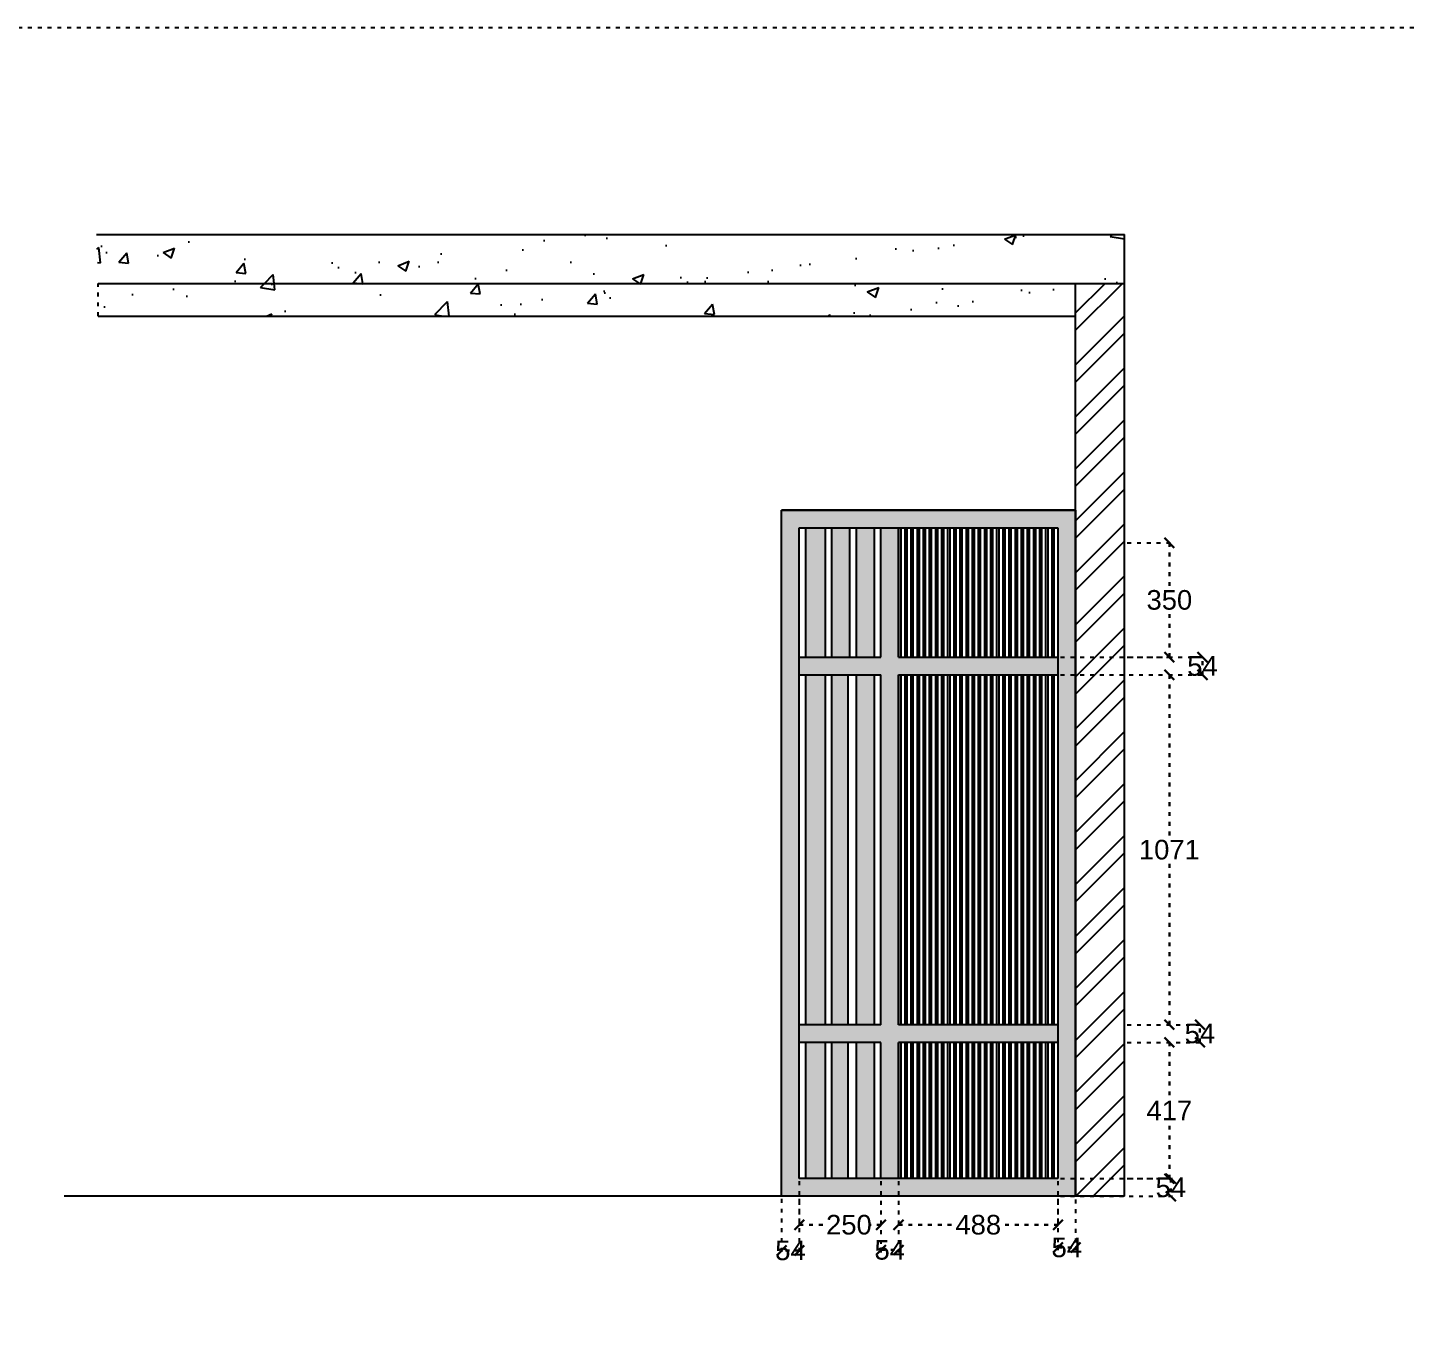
# Model space of a CAD drawing. Header units: millimetres. Extents: x 220712 to 1505573, y -354410 to 241923.
# Drawn here: x 325439 to 329669, y 94053 to 98031 of the extents above; entities that cross this region are included whole.
import ezdxf

# ---------------------------------------------------------------- set-up
doc = ezdxf.new("R2010")
doc.units = ezdxf.units.MM
doc.header["$MEASUREMENT"] = 0
doc.linetypes.add('ACAD_ISO03W100', pattern=[30, 12, -18])
doc.layers.add('Walls', color=253, linetype='Continuous')
doc.styles.get("Standard").update_dxf_attribs({"font": 'arial.ttf'})
doc.dimstyles.get("Standard").update_dxf_attribs({"dimtxt": 60, "dimasz": 30, "dimexe": 7.75, "dimexo": 8.13, "dimgap": 0.63, "dimtad": 0, "dimtih": 1, "dimtoh": 1, "dimdec": 0, "dimzin": 0, "dimtxsty": 'Standard', "dimblk": 'OBLIQUE', "dimcen": 2.25, "dimclrd": 1, "dimclre": 1, "dimclrt": 1, "dimadec": 0, "dimazin": 0, "dimtfac": 1, "dimtdec": 0, "dimtofl": 0, "dimtmove": 0, "dimatfit": 3, "dimfxl": 1, "dimtolj": 1, "dimtzin": 0, "dimlwd": 30, "dimarcsym": 0})
pattern_1 = [(50, (0, 0), (358.6301, -31.37607), [37.5, -412.5]), (355, (0, 0), (-69.37567, 376.09607), [30, -330]), (100.45144, (29.9, -2.6), (289.25442, 344.72), [31.8701, -350.57106]), (46.1842, (0, 100), (533.62067, -82.75964), [56.25, -618.75]), (96.63564, (44.47, 93.1), (467.331, 487.0593), [47.8052, -525.8569]), (351.18416, (0, 100), (467.331, 487.0593), [45, -495]), (21, (50, 75), (298.45353, -201.30945), [37.5, -412.5]), (326, (50, 75), (121.65767, 362.57502), [30, -330]), (71.45144, (74.87, 58.22), (420.1112, 161.26558), [31.8701, -350.57106]), (37.5, (0, 0), (6.07993, 166.446927), [0, -326, 0, -335, 0, -331.25]), (7.5, (0, 0), (131.53477, 197.20586), [0, -191, 0, -318.5, 0, -126.25]), (327.5, (-111.5, 0), (266.91122, -11.277436), [0, -125, 0, -390, 0, -517.5]), (317.5, (-161.5, 0), (291.59308, 50.05249), [0, -162.5, 0, -259, 0, -367.5])]

# ---------------------------------------------------------------- blocks, each defined once
blk = doc.blocks.new('_Oblique')
at = {"color": 0, "linetype": 'ByBlock', "lineweight": -2}
blk.add_line((-0.5, -0.5), (0.5, 0.5), dxfattribs=at)
blk = doc.blocks.new('*D2536')
at = {"layer": 'Defpoints', "color": 0, "linetype": 'ACAD_ISO03W100', "lineweight": -2, "transparency": 16777216}
for p in [(327747, 94454), (327801, 94454), (327747, 94288)]:
    blk.add_point(p, dxfattribs=at)
at = {"layer": 'Walls', "color": 1, "linetype": 'ACAD_ISO03W100', "lineweight": -2, "transparency": 16777216}
for p, q in [((327747, 94445.87), (327747, 94280.25)), ((327801, 94445.87), (327801, 94280.25))]:
    blk.add_line(p, q, dxfattribs=at)
at = {"layer": 'Walls', "color": 1, "linetype": 'ACAD_ISO03W100', "lineweight": 30, "transparency": 16777216}
blk.add_line((327801, 94288), (327747, 94288), dxfattribs=at)
at = {"layer": 'Walls', "color": 1, "linetype": 'ACAD_ISO03W100', "lineweight": 30, "transparency": 16777216, "xscale": 30, "yscale": 30, "zscale": 30, "rotation": 180}
blk.add_blockref('_Oblique', (327747, 94288), dxfattribs=at)
at = {"layer": 'Walls', "color": 1, "linetype": 'ACAD_ISO03W100', "lineweight": 30, "transparency": 16777216, "xscale": 30, "yscale": 30, "zscale": 30}
blk.add_blockref('_Oblique', (327801, 94288), dxfattribs=at)
at = {"layer": 'Walls', "color": 1, "linetype": 'ACAD_ISO03W100', "lineweight": -2, "transparency": 16777216, "insert": (327774, 94288), "char_height": 60, "attachment_point": 5}
blk.add_mtext('\\A1;54', dxfattribs=at)
blk = doc.blocks.new('*D2537')
at = {"layer": 'Defpoints', "color": 0, "linetype": 'ACAD_ISO03W100', "lineweight": -2, "transparency": 16777216}
for p in [(328105, 94508), (328593, 94508), (328593, 94366.5)]:
    blk.add_point(p, dxfattribs=at)
at = {"layer": 'Walls', "color": 1, "linetype": 'ACAD_ISO03W100', "lineweight": -2, "transparency": 16777216}
for p, q in [((328105, 94499.9), (328105, 94358.8)), ((328593, 94499.9), (328593, 94358.8))]:
    blk.add_line(p, q, dxfattribs=at)
at = {"layer": 'Walls', "color": 1, "linetype": 'ACAD_ISO03W100', "lineweight": 30, "transparency": 16777216}
for p, q in [((328105, 94366.5), (328280.8, 94366.5)), ((328593, 94366.5), (328417.2, 94366.5))]:
    blk.add_line(p, q, dxfattribs=at)
at = {"layer": 'Walls', "color": 1, "linetype": 'ACAD_ISO03W100', "lineweight": 30, "transparency": 16777216, "xscale": 30, "yscale": 30, "zscale": 30, "rotation": 180}
blk.add_blockref('_Oblique', (328105, 94366.5), dxfattribs=at)
at = {"layer": 'Walls', "color": 1, "linetype": 'ACAD_ISO03W100', "lineweight": 30, "transparency": 16777216, "xscale": 30, "yscale": 30, "zscale": 30}
blk.add_blockref('_Oblique', (328593, 94366.5), dxfattribs=at)
at = {"layer": 'Walls', "color": 1, "linetype": 'ACAD_ISO03W100', "lineweight": -2, "transparency": 16777216, "insert": (328349, 94366.5), "char_height": 60, "attachment_point": 5}
blk.add_mtext('\\A1;488', dxfattribs=at)
blk = doc.blocks.new('*D2538')
at = {"layer": 'Defpoints', "color": 0, "linetype": 'ACAD_ISO03W100', "lineweight": -2, "transparency": 16777216}
for p in [(328593, 94454), (328647, 94452.31), (328647, 94297)]:
    blk.add_point(p, dxfattribs=at)
at = {"layer": 'Walls', "color": 1, "linetype": 'ACAD_ISO03W100', "lineweight": -2, "transparency": 16777216}
for p, q in [((328593, 94445.87), (328593, 94289.25)), ((328647, 94444.18), (328647, 94289.25))]:
    blk.add_line(p, q, dxfattribs=at)
at = {"layer": 'Walls', "color": 1, "linetype": 'ACAD_ISO03W100', "lineweight": 30, "transparency": 16777216}
blk.add_line((328593, 94297), (328647, 94297), dxfattribs=at)
at = {"layer": 'Walls', "color": 1, "linetype": 'ACAD_ISO03W100', "lineweight": 30, "transparency": 16777216, "xscale": 30, "yscale": 30, "zscale": 30, "rotation": 180}
blk.add_blockref('_Oblique', (328593, 94297), dxfattribs=at)
at = {"layer": 'Walls', "color": 1, "linetype": 'ACAD_ISO03W100', "lineweight": 30, "transparency": 16777216, "xscale": 30, "yscale": 30, "zscale": 30}
blk.add_blockref('_Oblique', (328647, 94297), dxfattribs=at)
at = {"layer": 'Walls', "color": 1, "linetype": 'ACAD_ISO03W100', "lineweight": -2, "transparency": 16777216, "insert": (328620, 94297), "char_height": 60, "attachment_point": 5}
blk.add_mtext('\\A1;54', dxfattribs=at)
blk = doc.blocks.new('*D2539')
at = {"layer": 'Defpoints', "color": 0, "linetype": 'ACAD_ISO03W100', "lineweight": -2, "transparency": 16777216}
for p in [(328797, 94925), (328934, 94925), (328797, 94508)]:
    blk.add_point(p, dxfattribs=at)
at = {"layer": 'Walls', "color": 1, "linetype": 'ACAD_ISO03W100', "lineweight": -2, "transparency": 16777216}
for p, q in [((328805.1, 94925), (328941.8, 94925)), ((328805.1, 94508), (328941.8, 94508))]:
    blk.add_line(p, q, dxfattribs=at)
at = {"layer": 'Walls', "color": 1, "linetype": 'ACAD_ISO03W100', "lineweight": 30, "transparency": 16777216}
for p, q in [((328934, 94925), (328934, 94747.3)), ((328934, 94508), (328934, 94685.7))]:
    blk.add_line(p, q, dxfattribs=at)
at = {"layer": 'Walls', "color": 1, "linetype": 'ACAD_ISO03W100', "lineweight": 30, "transparency": 16777216, "xscale": 30, "yscale": 30, "zscale": 30}
for p, rotation in [((328934, 94925), 90), ((328934, 94508), 270)]:
    blk.add_blockref('_Oblique', p, dxfattribs=dict(at, rotation=rotation))
at = {"layer": 'Walls', "color": 1, "linetype": 'ACAD_ISO03W100', "lineweight": -2, "transparency": 16777216, "insert": (328934, 94716.5), "char_height": 60, "attachment_point": 5}
blk.add_mtext('\\A1;417', dxfattribs=at)
blk = doc.blocks.new('*D2540')
at = {"layer": 'Defpoints', "color": 0, "linetype": 'ACAD_ISO03W100', "lineweight": -2, "transparency": 16777216}
for p in [(328593, 96050), (328934, 96050), (328797, 94979)]:
    blk.add_point(p, dxfattribs=at)
at = {"layer": 'Walls', "color": 1, "linetype": 'ACAD_ISO03W100', "lineweight": -2, "transparency": 16777216}
for p, q in [((328601.1, 96050), (328941.8, 96050)), ((328805.1, 94979), (328941.8, 94979))]:
    blk.add_line(p, q, dxfattribs=at)
at = {"layer": 'Walls', "color": 1, "linetype": 'ACAD_ISO03W100', "lineweight": 30, "transparency": 16777216}
for p, q in [((328934, 96050), (328934, 95545.8)), ((328934, 94979), (328934, 95483.2))]:
    blk.add_line(p, q, dxfattribs=at)
at = {"layer": 'Walls', "color": 1, "linetype": 'ACAD_ISO03W100', "lineweight": 30, "transparency": 16777216, "xscale": 30, "yscale": 30, "zscale": 30}
for p, rotation in [((328934, 96050), 90), ((328934, 94979), 270)]:
    blk.add_blockref('_Oblique', p, dxfattribs=dict(at, rotation=rotation))
at = {"layer": 'Walls', "color": 1, "linetype": 'ACAD_ISO03W100', "lineweight": -2, "transparency": 16777216, "insert": (328934, 95514.5), "char_height": 60, "attachment_point": 5}
blk.add_mtext('\\A1;1071', dxfattribs=at)
blk = doc.blocks.new('*D2541')
at = {"layer": 'Defpoints', "color": 0, "linetype": 'ACAD_ISO03W100', "lineweight": -2, "transparency": 16777216}
for p in [(328797, 96454), (328934, 96454), (328797, 96104)]:
    blk.add_point(p, dxfattribs=at)
at = {"layer": 'Walls', "color": 1, "linetype": 'ACAD_ISO03W100', "lineweight": -2, "transparency": 16777216}
for p, q in [((328805.1, 96454), (328941.8, 96454)), ((328805.1, 96104), (328941.8, 96104))]:
    blk.add_line(p, q, dxfattribs=at)
at = {"layer": 'Walls', "color": 1, "linetype": 'ACAD_ISO03W100', "lineweight": 30, "transparency": 16777216}
for p, q in [((328934, 96454), (328934, 96310.3)), ((328934, 96104), (328934, 96247.7))]:
    blk.add_line(p, q, dxfattribs=at)
at = {"layer": 'Walls', "color": 1, "linetype": 'ACAD_ISO03W100', "lineweight": 30, "transparency": 16777216, "xscale": 30, "yscale": 30, "zscale": 30}
for p, rotation in [((328934, 96454), 90), ((328934, 96104), 270)]:
    blk.add_blockref('_Oblique', p, dxfattribs=dict(at, rotation=rotation))
at = {"layer": 'Walls', "color": 1, "linetype": 'ACAD_ISO03W100', "lineweight": -2, "transparency": 16777216, "insert": (328934, 96279), "char_height": 60, "attachment_point": 5}
blk.add_mtext('\\A1;350', dxfattribs=at)
blk = doc.blocks.new('*D2542')
at = {"layer": 'Defpoints', "color": 0, "linetype": 'ACAD_ISO03W100', "lineweight": -2, "transparency": 16777216}
for p in [(328797, 94979), (329027.5, 94979), (328797, 94925)]:
    blk.add_point(p, dxfattribs=at)
at = {"layer": 'Walls', "color": 1, "linetype": 'ACAD_ISO03W100', "lineweight": -2, "transparency": 16777216}
for p, q in [((328805.13, 94979), (329035.25, 94979)), ((328805.13, 94925), (329035.25, 94925))]:
    blk.add_line(p, q, dxfattribs=at)
at = {"layer": 'Walls', "color": 1, "linetype": 'ACAD_ISO03W100', "lineweight": 30, "transparency": 16777216}
blk.add_line((329027.5, 94925), (329027.5, 94979), dxfattribs=at)
at = {"layer": 'Walls', "color": 1, "linetype": 'ACAD_ISO03W100', "lineweight": 30, "transparency": 16777216, "xscale": 30, "yscale": 30, "zscale": 30}
for p, rotation in [((329027.5, 94979), 90), ((329027.5, 94925), 270)]:
    blk.add_blockref('_Oblique', p, dxfattribs=dict(at, rotation=rotation))
at = {"layer": 'Walls', "color": 1, "linetype": 'ACAD_ISO03W100', "lineweight": -2, "transparency": 16777216, "insert": (329027.5, 94952), "char_height": 60, "attachment_point": 5}
blk.add_mtext('\\A1;54', dxfattribs=at)
blk = doc.blocks.new('*D2543')
at = {"layer": 'Defpoints', "color": 0, "linetype": 'ACAD_ISO03W100', "lineweight": -2, "transparency": 16777216}
for p in [(328593, 96104), (329035.25, 96104), (328593, 96050)]:
    blk.add_point(p, dxfattribs=at)
at = {"layer": 'Walls', "color": 1, "linetype": 'ACAD_ISO03W100', "lineweight": -2, "transparency": 16777216}
for p, q in [((328601.13, 96104), (329043, 96104)), ((328601.13, 96050), (329043, 96050))]:
    blk.add_line(p, q, dxfattribs=at)
at = {"layer": 'Walls', "color": 1, "linetype": 'ACAD_ISO03W100', "lineweight": 30, "transparency": 16777216}
blk.add_line((329035.25, 96050), (329035.25, 96104), dxfattribs=at)
at = {"layer": 'Walls', "color": 1, "linetype": 'ACAD_ISO03W100', "lineweight": 30, "transparency": 16777216, "xscale": 30, "yscale": 30, "zscale": 30}
for p, rotation in [((329035.25, 96104), 90), ((329035.25, 96050), 270)]:
    blk.add_blockref('_Oblique', p, dxfattribs=dict(at, rotation=rotation))
at = {"layer": 'Walls', "color": 1, "linetype": 'ACAD_ISO03W100', "lineweight": -2, "transparency": 16777216, "insert": (329035.25, 96077), "char_height": 60, "attachment_point": 5}
blk.add_mtext('\\A1;54', dxfattribs=at)
blk = doc.blocks.new('*D2544')
at = {"layer": 'Defpoints', "color": 0, "linetype": 'ACAD_ISO03W100', "lineweight": -2, "transparency": 16777216}
for p in [(327801, 94508), (328051, 94508), (328051, 94366.5)]:
    blk.add_point(p, dxfattribs=at)
at = {"layer": 'Walls', "color": 1, "linetype": 'ACAD_ISO03W100', "lineweight": -2, "transparency": 16777216}
for p, q in [((327801, 94499.9), (327801, 94358.8)), ((328051, 94499.9), (328051, 94358.8))]:
    blk.add_line(p, q, dxfattribs=at)
at = {"layer": 'Walls', "color": 1, "linetype": 'ACAD_ISO03W100', "lineweight": 30, "transparency": 16777216}
for p, q in [((327801, 94366.5), (327885.7, 94366.5)), ((328051, 94366.5), (328020.3, 94366.5))]:
    blk.add_line(p, q, dxfattribs=at)
at = {"layer": 'Walls', "color": 1, "linetype": 'ACAD_ISO03W100', "lineweight": 30, "transparency": 16777216, "xscale": 30, "yscale": 30, "zscale": 30, "rotation": 180}
blk.add_blockref('_Oblique', (327801, 94366.5), dxfattribs=at)
at = {"layer": 'Walls', "color": 1, "linetype": 'ACAD_ISO03W100', "lineweight": 30, "transparency": 16777216, "xscale": 30, "yscale": 30, "zscale": 30}
blk.add_blockref('_Oblique', (328051, 94366.5), dxfattribs=at)
at = {"layer": 'Walls', "color": 1, "linetype": 'ACAD_ISO03W100', "lineweight": -2, "transparency": 16777216, "insert": (327953, 94366.5), "char_height": 60, "attachment_point": 5}
blk.add_mtext('\\A1;250', dxfattribs=at)
blk = doc.blocks.new('*D2545')
at = {"layer": 'Defpoints', "color": 0, "linetype": 'ACAD_ISO03W100', "lineweight": -2, "transparency": 16777216}
for p in [(328593, 94508), (328593, 94454), (328938.5, 94454)]:
    blk.add_point(p, dxfattribs=at)
at = {"layer": 'Walls', "color": 1, "linetype": 'ACAD_ISO03W100', "lineweight": -2, "transparency": 16777216}
for p, q in [((328601.13, 94508), (328946.25, 94508)), ((328601.13, 94454), (328946.25, 94454))]:
    blk.add_line(p, q, dxfattribs=at)
at = {"layer": 'Walls', "color": 1, "linetype": 'ACAD_ISO03W100', "lineweight": 30, "transparency": 16777216}
blk.add_line((328938.5, 94508), (328938.5, 94454), dxfattribs=at)
at = {"layer": 'Walls', "color": 1, "linetype": 'ACAD_ISO03W100', "lineweight": 30, "transparency": 16777216, "xscale": 30, "yscale": 30, "zscale": 30}
for p, rotation in [((328938.5, 94508), 90), ((328938.5, 94454), 270)]:
    blk.add_blockref('_Oblique', p, dxfattribs=dict(at, rotation=rotation))
at = {"layer": 'Walls', "color": 1, "linetype": 'ACAD_ISO03W100', "lineweight": -2, "transparency": 16777216, "insert": (328938.5, 94481), "char_height": 60, "attachment_point": 5}
blk.add_mtext('\\A1;54', dxfattribs=at)
blk = doc.blocks.new('*D2546')
at = {"layer": 'Defpoints', "color": 0, "linetype": 'ACAD_ISO03W100', "lineweight": -2, "transparency": 16777216}
for p in [(328051, 94508), (328105, 94508), (328105, 94289.5)]:
    blk.add_point(p, dxfattribs=at)
at = {"layer": 'Walls', "color": 1, "linetype": 'ACAD_ISO03W100', "lineweight": -2, "transparency": 16777216}
for p, q in [((328051, 94499.87), (328051, 94281.75)), ((328105, 94499.87), (328105, 94281.75))]:
    blk.add_line(p, q, dxfattribs=at)
at = {"layer": 'Walls', "color": 1, "linetype": 'ACAD_ISO03W100', "lineweight": 30, "transparency": 16777216}
blk.add_line((328051, 94289.5), (328105, 94289.5), dxfattribs=at)
at = {"layer": 'Walls', "color": 1, "linetype": 'ACAD_ISO03W100', "lineweight": 30, "transparency": 16777216, "xscale": 30, "yscale": 30, "zscale": 30, "rotation": 180}
blk.add_blockref('_Oblique', (328051, 94289.5), dxfattribs=at)
at = {"layer": 'Walls', "color": 1, "linetype": 'ACAD_ISO03W100', "lineweight": 30, "transparency": 16777216, "xscale": 30, "yscale": 30, "zscale": 30}
blk.add_blockref('_Oblique', (328105, 94289.5), dxfattribs=at)
at = {"layer": 'Walls', "color": 1, "linetype": 'ACAD_ISO03W100', "lineweight": -2, "transparency": 16777216, "insert": (328078, 94289.5), "char_height": 60, "attachment_point": 5}
blk.add_mtext('\\A1;54', dxfattribs=at)

msp = doc.modelspace()

# ---------------------------------------------------------------- hatches: boundary and pattern name
at = {"layer": 'Walls', "linetype": 'ACAD_ISO03W100', "lineweight": -2, "true_color": 0xc7c8ca}
h = msp.add_hatch(dxfattribs=at)
h.set_pattern_fill('AR-CONC', color=9, scale=50)
h.set_pattern_definition(pattern_1)
h.paths.add_polyline_path([(328797, 97398), (325649.5, 97398), (325655, 97248), (328797, 97248)])
h = msp.add_hatch(dxfattribs=at)
h.set_pattern_fill('AR-CONC', color=9, scale=50)
h.set_pattern_definition(pattern_1)
h.paths.add_polyline_path([(328647, 97148), (328647, 97248), (325655, 97248), (325655, 97148)])
h = msp.add_hatch(dxfattribs=at)
h.set_pattern_fill('ANSI32', color=9, scale=300)
h.paths.add_polyline_path([(328647, 94454), (328797, 94454), (328797, 97248), (328647, 97248)])
at = {"layer": 'Walls', "linetype": 'ACAD_ISO03W100', "lineweight": -2, "true_color": 0xcd6928}
h = msp.add_hatch(color=32, dxfattribs=at)
h.dxf.hatch_style = 1
h.paths.add_polyline_path([(328647, 96554), (327747, 96554), (327747, 94454), (328647, 94454)])
h.paths.add_polyline_path([(327801, 96500), (328593, 96500), (328593, 94508), (327801, 94508)], flags=16)
h.paths.add_polyline_path([(328051, 96050), (328051, 94979), (327821, 94979), (327821, 96050)], flags=0)
h = msp.add_hatch(color=32, dxfattribs=at)
h.dxf.hatch_style = 1
h.paths.add_polyline_path([(328593, 94979), (328105, 94979), (328105, 96050), (328593, 96050), (328593, 96104), (328105, 96104), (328105, 96500), (328051, 96500), (328051, 96104), (327801, 96104), (327801, 96050), (328051, 96050), (328051, 94979), (327801, 94979), (327801, 94925), (328051, 94925), (328051, 94508), (328105, 94508), (328105, 94925), (328593, 94925)])
h = msp.add_hatch(color=32, dxfattribs=at)
h.dxf.hatch_style = 1
h.paths.add_polyline_path([(327881, 96500), (327821, 96500), (327821, 96104), (327881, 96104)])
h.paths.add_polyline_path([(327956, 96500), (327901, 96500), (327901, 96104), (327956, 96104)])
h.paths.add_polyline_path([(328031, 96500), (327976, 96500), (327976, 96104), (328031, 96104)])
h.paths.add_polyline_path([(328031, 96050), (327976, 96050), (327976, 94979), (328031, 94979)])
h.paths.add_polyline_path([(327951, 96050), (327901, 96050), (327901, 94979), (327951, 94979)])
h.paths.add_polyline_path([(327881, 96050), (327821, 96050), (327821, 94979), (327881, 94979)])
h.paths.add_polyline_path([(327881, 94925), (327821, 94925), (327821, 94508), (327881, 94508)])
h.paths.add_polyline_path([(327951, 94925), (327901, 94925), (327901, 94508), (327951, 94508)])
h.paths.add_polyline_path([(328031, 94925), (327976, 94925), (327976, 94508), (328031, 94508)])
at = {"layer": 'Walls', "linetype": 'ACAD_ISO03W100', "lineweight": -2, "true_color": 0xadddf7}
h = msp.add_hatch(dxfattribs=at)
h.set_pattern_fill('ANSI32', color=141, scale=50, angle=45)
h.paths.add_polyline_path([(328593, 96500), (328105, 96500), (328105, 96104), (328593, 96104)])
h.paths.add_polyline_path([(328593, 96050), (328105, 96050), (328105, 94979), (328593, 94979)])
h.paths.add_polyline_path([(328593, 94925), (328105, 94925), (328105, 94508), (328593, 94508)])

# ---------------------------------------------------------------- linework, layer by layer
at = {"layer": 'Walls', "color": 18, "lineweight": -2, "true_color": 0x000000}
for p, q in [((325649.5, 97398), (328797, 97398)), ((328797, 94454), (328797, 97398)), ((325655, 97248), (328797, 97248)), ((328647, 94454), (328647, 97248)), ((325655, 97148), (328647, 97148)), ((328647, 96554), (327747, 96554)), ((327747, 94454), (327747, 96554)), ((327801, 96500), (328593, 96500)), ((327801, 94508), (327801, 96500)), ((327821, 96104), (327821, 96500)), ((327881, 96104), (327881, 96500)), ((327901, 96104), (327901, 96500)), ((327956, 96104), (327956, 96500)), ((327976, 96104), (327976, 96500)), ((328031, 96104), (328031, 96500)), ((328051, 96104), (328051, 96500)), ((328105, 96104), (328105, 96500)), ((328593, 96500), (328593, 94508)), ((327801, 96104), (328051, 96104)), ((328105, 96104), (328593, 96104)), ((327801, 96050), (328051, 96050)), ((327821, 94979), (327821, 96050)), ((327881, 94979), (327881, 96050)), ((327901, 94979), (327901, 96050)), ((327951, 94979), (327951, 96050)), ((327976, 94979), (327976, 96050)), ((328031, 94979), (328031, 96050)), ((328051, 94979), (328051, 96050)), ((328105, 96050), (328593, 96050)), ((328105, 94979), (328105, 96050)), ((328051, 94979), (327801, 94979)), ((328593, 94979), (328105, 94979)), ((328051, 94925), (327801, 94925)), ((327821, 94508), (327821, 94925)), ((327881, 94508), (327881, 94925)), ((327901, 94508), (327901, 94925)), ((327951, 94508), (327951, 94925)), ((327976, 94508), (327976, 94925)), ((328031, 94508), (328031, 94925)), ((328051, 94508), (328051, 94925)), ((328105, 94508), (328105, 94925)), ((328593, 94925), (328105, 94925)), ((328593, 94508), (327801, 94508)), ((328647, 94454), (325550.5, 94454)), ((328797, 94454), (328647, 94454))]:
    msp.add_line(p, q, dxfattribs=at)
at = {"layer": 'Walls', "color": 18, "linetype": 'ACAD_ISO03W100', "lineweight": -2, "true_color": 0x000000}
msp.add_line((325655, 97148), (325655, 97248), dxfattribs=at)
msp.add_lwpolyline([(308580, 98031), (365544.5, 98031), (365544.5, 71967.5), (308580, 71967.5)], close=True, dxfattribs=at)
at = {"layer": 'Walls', "color": 18, "lineweight": -2, "true_color": 0x000000}
msp.add_lwpolyline([(327747, 96554), (328647, 96554), (328647, 94454), (327747, 94454)], close=True, dxfattribs=at)

# ---------------------------------------------------------------- dimensions: what is measured, and where the dimension line sits
at = {"layer": 'Walls', "color": 18, "linetype": 'ACAD_ISO03W100', "lineweight": -2, "true_color": 0x000000}
for base, p1, p2, picture, middle in [((328934, 96454), (328797, 96104), (328797, 96454), '*D2541', (328934, 96279)), ((328934, 96050), (328797, 94979), (328593, 96050), '*D2540', (328934, 95514.5)), ((328934, 94925), (328797, 94508), (328797, 94925), '*D2539', (328934, 94716.5))]:
    dim = msp.add_linear_dim(base=base, p1=p1, p2=p2, angle=90, dimstyle='Standard', dxfattribs=at)
    dim.commit()
    dim.dimension.update_dxf_attribs({"geometry": picture, "text_midpoint": middle})
for base, p1, p2, picture, middle in [((329035.3, 96104), (328593, 96050), (328593, 96104), '*D2543', (329035.3, 96077)), ((329027.5, 94979), (328797, 94925), (328797, 94979), '*D2542', (329027.5, 94952)), ((328938.5, 94454), (328593, 94508), (328593, 94454), '*D2545', (328938.5, 94481))]:
    dim = msp.add_linear_dim(base=base, p1=p1, p2=p2, angle=90, dimstyle='Standard', dxfattribs=at)
    dim.commit()
    dim.dimension.update_dxf_attribs({"geometry": picture, "text_midpoint": middle, "dimtype": 160})
for base, p1, p2, picture, middle in [((328051, 94366.5), (327801, 94508), (328051, 94508), '*D2544', (327953, 94366.5)), ((328105, 94289.5), (328051, 94508), (328105, 94508), '*D2546', (328078, 94289.5)), ((327747, 94288), (327801, 94454), (327747, 94454), '*D2536', (327774, 94288)), ((328647, 94297), (328593, 94454), (328647, 94452.3), '*D2538', (328620, 94297))]:
    dim = msp.add_linear_dim(base=base, p1=p1, p2=p2, dimstyle='Standard', dxfattribs=at)
    dim.commit()
    dim.dimension.update_dxf_attribs({"geometry": picture, "text_midpoint": middle, "dimtype": 160})
dim = msp.add_linear_dim(base=(328593, 94366.5), p1=(328105, 94508), p2=(328593, 94508), dimstyle='Standard', dxfattribs=at)
dim.commit()
dim.dimension.update_dxf_attribs({"geometry": '*D2537', "text_midpoint": (328349, 94366.5)})

doc.saveas('drawing.dxf')
